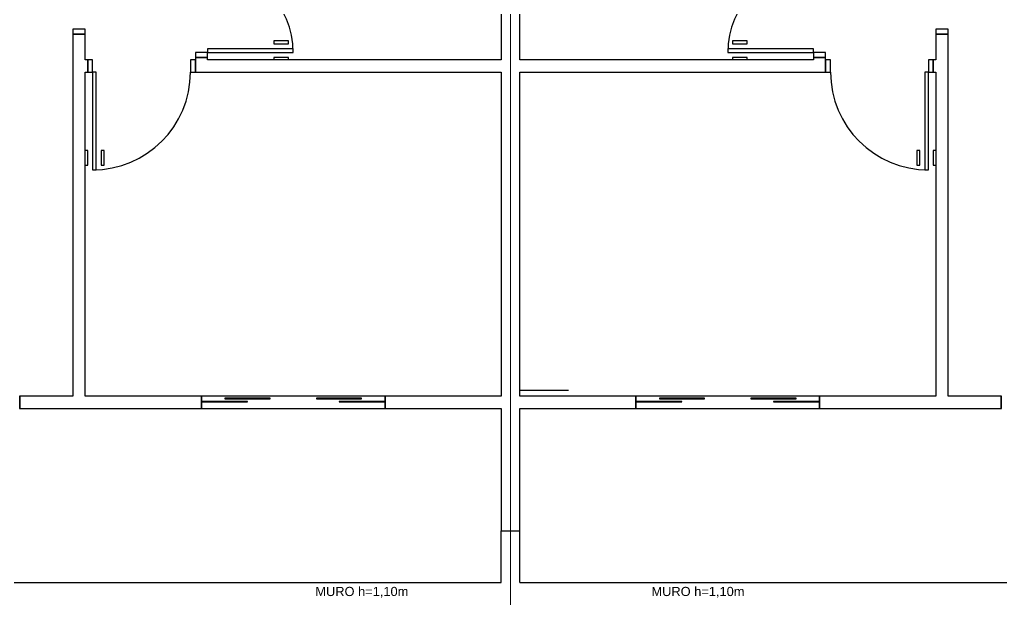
# Model space of a CAD drawing. Header units: metres. Extents: x 49 to 320, y -91 to 27.
# Drawn here: x 156.84 to 164.86, y -28.97 to -24.23 of the extents above; entities that cross this region are included whole.
import ezdxf

# ---------------------------------------------------------------- set-up
doc = ezdxf.new("R2010")
doc.units = ezdxf.units.M
doc.header["$LTSCALE"] = 0.2
doc.layers.add('ARQ-___-___-VST', color=9, linetype='Continuous')
doc.styles.add('REGUA60', font='arial.ttf')

msp = doc.modelspace()

# ---------------------------------------------------------------- linework, layer by layer
for p, q in [((160.771, -23.2558), (160.771, -24.5558)), ((160.921, -24.5558), (160.921, -23.2558)), ((157.271, -24.3058), (157.271, -24.3458)), ((157.371, -24.3058), (157.271, -24.3058)), ((157.371, -24.3458), (157.371, -24.3058)), ((164.321, -24.3058), (164.321, -24.3458)), ((164.421, -24.3058), (164.321, -24.3058)), ((164.421, -24.3458), (164.421, -24.3058)), ((157.271, -24.3458), (157.271, -27.3058)), ((157.371, -24.3458), (157.271, -24.3458)), ((157.271, -24.3458), (157.371, -24.3458)), ((157.371, -24.5558), (157.371, -24.3458)), ((164.321, -24.3458), (164.321, -24.5558)), ((164.421, -24.3458), (164.321, -24.3458)), ((164.321, -24.3458), (164.421, -24.3458)), ((164.421, -27.3058), (164.421, -24.3458)), ((159.071, -24.4658), (158.371, -24.4658)), ((158.371, -24.4658), (158.371, -24.4958)), ((158.911, -24.4008), (158.911, -24.4258)), ((159.031, -24.4008), (158.911, -24.4008)), ((158.911, -24.4258), (159.031, -24.4258)), ((159.031, -24.4258), (159.031, -24.4008)), ((159.071, -24.4958), (159.071, -24.4658)), ((163.321, -24.4658), (162.621, -24.4658)), ((162.621, -24.4658), (162.621, -24.4958)), ((162.781, -24.4008), (162.661, -24.4008)), ((162.661, -24.4008), (162.661, -24.4258)), ((162.661, -24.4258), (162.781, -24.4258)), ((162.781, -24.4258), (162.781, -24.4008)), ((163.321, -24.4958), (163.321, -24.4658)), ((158.271, -24.4958), (158.271, -24.5358)), ((158.371, -24.4958), (158.271, -24.4958)), ((158.271, -24.5358), (158.271, -24.5558)), ((158.371, -24.5358), (158.271, -24.5358)), ((158.271, -24.5358), (158.371, -24.5358)), ((158.371, -24.5358), (158.371, -24.4958)), ((158.371, -24.4958), (159.071, -24.4958)), ((158.371, -24.5558), (158.371, -24.5358)), ((158.911, -24.5358), (158.911, -24.5558)), ((159.031, -24.5358), (158.911, -24.5358)), ((159.031, -24.5558), (159.031, -24.5358)), ((162.621, -24.4958), (163.321, -24.4958)), ((162.781, -24.5358), (162.661, -24.5358)), ((162.661, -24.5358), (162.661, -24.5558)), ((162.781, -24.5558), (162.781, -24.5358)), ((163.321, -24.4958), (163.321, -24.5358)), ((163.421, -24.4958), (163.321, -24.4958)), ((163.321, -24.5358), (163.321, -24.5558)), ((163.421, -24.5358), (163.321, -24.5358)), ((163.321, -24.5358), (163.421, -24.5358)), ((163.421, -24.5358), (163.421, -24.4958)), ((163.421, -24.5558), (163.421, -24.5358)), ((157.391, -24.5558), (157.371, -24.5558)), ((157.391, -24.6558), (157.391, -24.5558)), ((157.431, -24.5558), (157.391, -24.5558)), ((157.391, -24.5558), (157.391, -24.6558)), ((157.431, -24.6558), (157.431, -24.5558)), ((158.271, -24.5558), (158.231, -24.5558)), ((158.231, -24.5558), (158.231, -24.6558)), ((158.271, -24.5558), (158.271, -24.6558)), ((158.271, -24.6558), (158.271, -24.5558)), ((160.771, -24.5558), (158.371, -24.5558)), ((163.321, -24.5558), (160.921, -24.5558)), ((163.421, -24.6558), (163.421, -24.5558)), ((163.461, -24.5558), (163.421, -24.5558)), ((163.421, -24.5558), (163.421, -24.6558)), ((163.461, -24.6558), (163.461, -24.5558)), ((164.301, -24.5558), (164.261, -24.5558)), ((164.261, -24.5558), (164.261, -24.6558)), ((164.301, -24.5558), (164.301, -24.6558)), ((164.321, -24.5558), (164.301, -24.5558)), ((164.301, -24.6558), (164.301, -24.5558)), ((157.371, -27.3058), (157.371, -24.6558)), ((157.371, -24.6558), (157.391, -24.6558)), ((157.391, -24.6558), (157.431, -24.6558)), ((157.431, -24.6558), (157.431, -25.4558)), ((157.461, -24.6558), (157.431, -24.6558)), ((157.461, -25.4558), (157.461, -24.6558)), ((158.231, -24.6558), (158.271, -24.6558)), ((158.271, -24.6558), (160.771, -24.6558)), ((160.771, -24.6558), (160.771, -27.3058)), ((160.921, -27.3058), (160.921, -24.6558)), ((160.921, -24.6558), (163.421, -24.6558)), ((163.421, -24.6558), (163.461, -24.6558)), ((164.231, -24.6558), (164.231, -25.4558)), ((164.261, -24.6558), (164.231, -24.6558)), ((164.261, -24.6558), (164.301, -24.6558)), ((164.261, -25.4558), (164.261, -24.6558)), ((164.301, -24.6558), (164.321, -24.6558)), ((164.321, -24.6558), (164.321, -27.3058)), ((157.391, -25.2958), (157.371, -25.2958)), ((157.391, -25.4158), (157.391, -25.2958)), ((157.501, -25.2958), (157.501, -25.4158)), ((157.526, -25.2958), (157.501, -25.2958)), ((157.526, -25.4158), (157.526, -25.2958)), ((164.166, -25.2958), (164.166, -25.4158)), ((164.191, -25.2958), (164.166, -25.2958)), ((164.191, -25.4158), (164.191, -25.2958)), ((164.301, -25.2958), (164.301, -25.4158)), ((164.321, -25.2958), (164.301, -25.2958)), ((157.371, -25.4158), (157.391, -25.4158)), ((157.501, -25.4158), (157.526, -25.4158)), ((164.166, -25.4158), (164.191, -25.4158)), ((164.301, -25.4158), (164.321, -25.4158)), ((157.431, -25.4558), (157.461, -25.4558)), ((164.231, -25.4558), (164.261, -25.4558)), ((160.921, -27.2558), (161.321, -27.2558)), ((156.836, -27.3058), (156.835, -27.3058)), ((156.835, -27.3058), (156.835, -27.4058)), ((156.836, -27.3058), (156.836, -27.4058)), ((157.271, -27.3058), (156.836, -27.3058)), ((156.836, -27.4058), (156.836, -27.3058)), ((158.321, -27.3058), (157.371, -27.3058)), ((158.321, -27.4058), (158.321, -27.3058)), ((158.322, -27.3058), (158.321, -27.3058)), ((158.321, -27.3058), (158.321, -27.4058)), ((159.82, -27.3058), (158.322, -27.3058)), ((158.322, -27.4058), (158.322, -27.3058)), ((158.6973, -27.3483), (158.328, -27.3483)), ((158.328, -27.3483), (158.328, -27.3533)), ((158.328, -27.3533), (158.6973, -27.3533)), ((158.8819, -27.3233), (158.5126, -27.3233)), ((158.5126, -27.3233), (158.5126, -27.3283)), ((158.5126, -27.3283), (158.8819, -27.3283)), ((158.6973, -27.3533), (158.6973, -27.3483)), ((158.8819, -27.3283), (158.8819, -27.3233)), ((159.6294, -27.3233), (159.2601, -27.3233)), ((159.2601, -27.3233), (159.2601, -27.3283)), ((159.2601, -27.3283), (159.6294, -27.3283)), ((159.814, -27.3483), (159.4448, -27.3483)), ((159.4448, -27.3483), (159.4448, -27.3533)), ((159.4448, -27.3533), (159.814, -27.3533)), ((159.6294, -27.3283), (159.6294, -27.3233)), ((159.814, -27.3533), (159.814, -27.3483)), ((159.821, -27.3058), (159.82, -27.3058)), ((159.82, -27.3058), (159.82, -27.4058)), ((159.821, -27.3058), (159.821, -27.4058)), ((160.771, -27.3058), (159.821, -27.3058)), ((159.821, -27.4058), (159.821, -27.3058)), ((161.871, -27.3058), (160.921, -27.3058)), ((161.871, -27.4058), (161.871, -27.3058)), ((161.872, -27.3058), (161.871, -27.3058)), ((161.871, -27.3058), (161.871, -27.4058)), ((163.37, -27.3058), (161.872, -27.3058)), ((161.872, -27.4058), (161.872, -27.3058)), ((162.2473, -27.3483), (161.878, -27.3483)), ((161.878, -27.3483), (161.878, -27.3533)), ((161.878, -27.3533), (162.2473, -27.3533)), ((162.4319, -27.3233), (162.0626, -27.3233)), ((162.0626, -27.3233), (162.0626, -27.3283)), ((162.0626, -27.3283), (162.4319, -27.3283)), ((162.2473, -27.3533), (162.2473, -27.3483)), ((162.4319, -27.3283), (162.4319, -27.3233)), ((163.1794, -27.3233), (162.8101, -27.3233)), ((162.8101, -27.3233), (162.8101, -27.3283)), ((162.8101, -27.3283), (163.1794, -27.3283)), ((163.364, -27.3483), (162.9948, -27.3483)), ((162.9948, -27.3483), (162.9948, -27.3533)), ((162.9948, -27.3533), (163.364, -27.3533)), ((163.1794, -27.3283), (163.1794, -27.3233)), ((163.364, -27.3533), (163.364, -27.3483)), ((163.371, -27.3058), (163.37, -27.3058)), ((163.37, -27.3058), (163.37, -27.4058)), ((163.371, -27.3058), (163.371, -27.4058)), ((164.321, -27.3058), (163.371, -27.3058)), ((163.371, -27.4058), (163.371, -27.3058)), ((164.856, -27.3058), (164.421, -27.3058)), ((164.856, -27.4058), (164.856, -27.3058)), ((164.857, -27.3058), (164.856, -27.3058)), ((164.856, -27.3058), (164.856, -27.4058)), ((164.857, -27.4058), (164.857, -27.3058)), ((156.835, -27.4058), (156.836, -27.4058)), ((156.836, -27.4058), (158.321, -27.4058)), ((158.321, -27.4058), (158.322, -27.4058)), ((158.322, -27.4058), (159.82, -27.4058)), ((159.82, -27.4058), (159.821, -27.4058)), ((159.821, -27.4058), (160.771, -27.4058)), ((160.771, -27.4058), (160.771, -28.4058)), ((160.921, -28.4058), (160.921, -27.4058)), ((160.921, -27.4058), (161.871, -27.4058)), ((161.871, -27.4058), (161.872, -27.4058)), ((161.872, -27.4058), (163.37, -27.4058)), ((163.37, -27.4058), (163.371, -27.4058)), ((163.371, -27.4058), (164.856, -27.4058)), ((164.856, -27.4058), (164.857, -27.4058)), ((160.771, -28.4058), (160.921, -28.4058))]:
    msp.add_line(p, q)
at = {"const_width": 0.01}
msp.add_lwpolyline([(160.846, -18.4058), (160.846, -39.4058)], dxfattribs=at)
for centre, radius, start, end in [((158.371, -24.4958), 0.7, 0, 90), ((163.321, -24.4958), 0.7, 90, 180), ((157.431, -24.6558), 0.8, 270, 0), ((164.261, -24.6558), 0.8, 180, 270)]:
    msp.add_arc(centre, radius, start, end)
at = {"layer": 'ARQ-___-___-VST'}
for p, q in [((160.771, -28.8308), (160.771, -28.4058)), ((160.921, -28.8308), (160.921, -28.4058)), ((152.201, -28.8308), (160.771, -28.8308)), ((160.921, -28.8308), (169.491, -28.8308))]:
    msp.add_line(p, q, dxfattribs=at)

# ---------------------------------------------------------------- texts
at = {"style": 'REGUA60'}
msp.add_text('MURO h=1,10m', height=0.075, dxfattribs=at).set_placement((159.2513, -28.9403))
at = {"layer": 'ARQ-___-___-VST', "style": 'REGUA60'}
msp.add_text('MURO h=1,10m', height=0.075, dxfattribs=at).set_placement((161.998, -28.9403))

doc.saveas('drawing.dxf')
